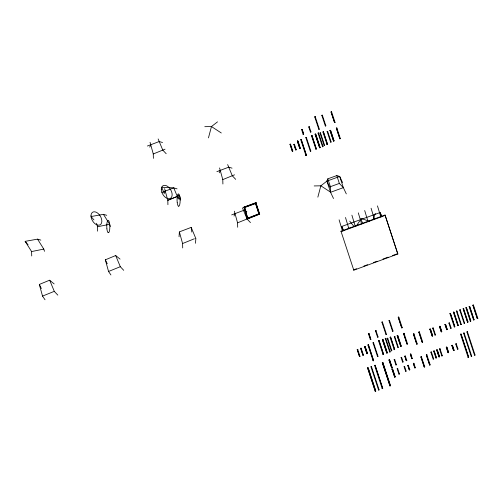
<?xml version="1.0" encoding="UTF-8"?>
<svg xmlns="http://www.w3.org/2000/svg" width="503" height="503" viewBox="0 0 503 503"><rect width="100%" height="100%" fill="white"/><g stroke="black" fill="none" stroke-linecap="round" stroke-linejoin="round"><path stroke-width="0.75" d="M179.043 236.743L179.364 232.04M195.504 243.295L195.83 238.68M208.462 137.879L211.461 126.549L217.516 121.858M317.852 197.138L320.851 185.808L326.906 181.118L339.688 176.446L342.625 182.696M373.151 219.547L375.32 213.36M149.731 147.172L150.73 144.757M165.261 191.083L164.261 193.498L161.721 187.242L173.749 187.871L177.056 188.858M219.239 172.806L220.239 170.391M234.027 216.051L235.027 213.637M333.514 198.534L330.559 192.284L326.893 181.093L327.83 178.829L336.79 175.578L339.688 176.446L343.354 187.644L346.309 193.888M356.363 225.904L359.783 220.836M153.396 158.363L153.264 153.962L165.022 149.196M179.552 195.529L167.795 200.295L167.927 204.696M222.904 184.004L222.779 179.602L234.536 174.83M42.529 296.104L54.286 291.338L49.665 280.171L39.322 284.453L42.529 296.104L45.031 299.763M120.305 266.703L108.547 271.469L105.334 259.818L115.677 255.537L120.305 266.703L123.725 270.318M182.708 247.941L182.583 243.54L194.34 238.768M247.061 218.371L258.963 213.844L259.12 214.284L247.357 219.056L247.061 218.371L247.357 219.056M247.206 218.61L258.963 213.844M259.12 214.284L247.218 218.818L244.005 207.161L255.845 202.671L256.134 203.363L244.144 207.613L255.291 203.388M237.686 227.243L237.561 222.842L249.318 218.076M147.379 146.027L159.218 141.538L162.526 142.525M161.909 192.36L173.749 187.871L178.37 199.031M216.887 171.661L228.727 167.172L232.034 168.159M255.996 202.91L244.005 207.161L244.615 207.161L247.822 218.811L247.218 218.818L247.822 218.811M231.669 214.907L243.509 210.417L246.816 211.405M353.798 270.205L340.971 231.204L385.034 215.014L397.86 254.015L353.798 270.205L353.615 269.834M385.216 215.391L341.153 231.575L340.971 231.204M354.345 269.564L356.552 268.753M363.895 266.056L367.567 264.71M373.44 262.547L377.112 261.202M382.99 259.039L388.127 257.152M392.535 255.537L397.678 253.644L397.86 254.015M314.689 116.841L315.318 116.903L314.689 116.841L318.827 129.365L319.336 129.183L315.205 116.658M321.801 115.275L322.429 115.338L321.801 115.275L325.34 125.989L325.856 125.8L322.31 115.086M331.031 111.924L331.659 111.993L331.031 111.924L334.57 122.638L335.08 122.455L331.54 111.741M308.723 126.907L309.351 126.97L308.723 126.907L310.452 132.082L310.961 131.893L309.232 126.718M303.19 134.358L301.605 129.629L302.114 129.441L303.699 134.169L303.07 134.106L303.699 134.169M302.234 129.692L301.605 129.629M334.451 122.392L335.08 122.455M305.805 137.533L306.44 137.596L305.805 137.533L310.313 151.196L310.829 151.013L306.321 137.35M315.878 149.177L311.37 135.514L311.879 135.332L316.387 148.995L315.758 148.932L316.387 148.995M315.13 134.15L315.758 134.213L320.147 147.631L319.638 147.813L315.13 134.15L319.638 147.813M318.034 133.094L318.663 133.157L318.034 133.094L322.542 146.757L323.058 146.574L318.55 132.911M305.962 155.609L300.712 139.683L301.228 139.501L306.472 155.427L305.843 155.364L306.472 155.427M311.998 135.577L311.37 135.514M315.249 134.402L315.758 134.213M297.33 141.085L297.958 141.148L300.304 148.316L299.788 148.504L297.33 141.085L299.788 148.504M301.341 139.752L300.712 139.683M319.99 133.025L320.618 133.088L319.99 133.025L324.121 145.549L324.636 145.367L320.499 132.836M327.032 144.493L322.895 131.968L323.404 131.786L327.541 144.311L326.912 144.248L327.541 144.311M297.443 141.337L297.958 141.148M290.005 144.248L290.633 144.311L290.005 144.248L292.318 151.214L292.828 151.026L290.514 144.059M323.523 132.031L322.895 131.968M327.095 131.459L327.723 131.522L327.095 131.459L330.641 142.173L331.15 141.984L327.61 131.27M330.006 130.403L330.634 130.466L334.055 140.928L333.546 141.117L330.006 130.403L333.546 141.117M336.325 128.108L336.953 128.171L336.325 128.108L339.865 138.822L340.38 138.633L336.834 127.925M330.119 130.654L330.634 130.466M293.89 144.336L294.519 144.405L293.89 144.336L295.77 149.963L296.28 149.775L294.406 144.154M292.199 150.963L292.828 151.026M295.651 149.712L296.28 149.775M299.675 148.253L300.304 148.316M333.426 140.865L334.055 140.928M339.751 138.57L340.38 138.633M319.518 147.561L320.147 147.631M330.396 186.67L339.355 183.419L343.354 187.644L330.559 192.284L330.396 186.67L327.83 178.829M343.178 230.839L341.744 226.457L380.13 212.53L382.098 216.692M381.871 322.115L382.5 322.184L381.871 322.115L386.008 334.646L386.518 334.457L382.381 321.933M388.982 320.549L389.611 320.612L388.982 320.549L392.522 331.263L393.032 331.081L389.492 320.367M398.206 317.204L398.835 317.267L398.206 317.204L401.752 327.918L402.262 327.73L398.722 317.016M375.433 330.748L376.062 330.817L375.433 330.748L377.577 337.199L378.086 337.01L375.942 330.565M370.371 339.632L368.328 333.508L368.844 333.326L370.881 339.443L370.252 339.38L370.881 339.443M368.957 333.571L368.328 333.508M401.633 327.667L402.262 327.73M454.341 326.994L449.889 313.495L450.399 313.312L454.857 326.812L454.222 326.749L454.857 326.812M457.78 325.749L453.322 312.25L453.838 312.061L458.29 325.56L457.661 325.498L458.29 325.56M456.372 311.143L457.001 311.206L456.372 311.143L460.83 324.642L461.339 324.454L456.887 310.955M459.692 309.936L460.32 309.999L459.692 309.936L464.143 323.442L464.659 323.253L460.201 309.754M463.112 308.697L463.741 308.76L463.112 308.697L467.57 322.197L468.079 322.008L463.628 308.509M470.305 321.203L465.847 307.704L466.363 307.515L470.814 321.015L470.186 320.952L470.814 321.015M473.556 320.021L469.098 306.522L469.613 306.34L474.065 319.839L473.436 319.776L474.065 319.839M472.883 305.151L473.512 305.214L472.883 305.151L477.341 318.651L477.85 318.462L473.398 304.963M450.518 313.558L449.889 313.495M453.958 312.313L453.322 312.25M466.482 307.767L465.847 307.704M469.733 306.585L469.098 306.522M372.987 342.807L373.616 342.876L372.987 342.807L377.495 356.47L378.005 356.287L373.496 342.625M383.053 354.458L378.545 340.789L379.061 340.606L383.569 354.269L382.934 354.206L383.569 354.269M382.311 339.424L382.94 339.487L387.329 352.905L386.813 353.087L382.311 339.424L386.813 353.087M385.216 338.374L385.845 338.437L385.216 338.374L389.724 352.037L390.234 351.849L385.726 338.186M373.144 360.89L367.894 344.964L368.403 344.775L373.654 360.701L373.025 360.638L373.654 360.701M379.174 340.858L378.545 340.789M382.425 339.676L382.94 339.487M368.523 345.027L367.894 344.964M387.165 338.299L387.794 338.362L387.165 338.299L391.303 350.824L391.812 350.641L387.681 338.117M394.207 349.774L390.07 337.243L390.586 337.06L394.723 349.585L394.088 349.522L394.723 349.585M357.18 349.522L357.809 349.585L357.18 349.522L359.5 356.489L360.01 356.306L357.696 349.34M360.632 348.271L361.261 348.334L360.632 348.271L362.946 355.237L363.462 355.055L361.141 348.089M364.656 346.812L365.285 346.875L367.479 353.59L366.97 353.779L364.656 346.812L366.97 353.779M390.705 337.306L390.07 337.243M364.769 347.064L365.285 346.875M394.277 336.733L394.905 336.796L394.277 336.733L397.816 347.447L398.332 347.259L394.786 336.545M397.181 335.677L397.81 335.74L401.237 346.209L400.728 346.391L397.181 335.677L400.728 346.391M403.507 333.382L404.135 333.445L403.507 333.382L407.046 344.096L407.556 343.914L404.016 333.2M397.301 335.929L397.81 335.74M413.397 333.992L414.032 334.055L413.397 333.992L416.761 344.159L417.276 343.977L413.912 333.81M418.817 332.024L419.452 332.087L418.817 332.024L422.18 342.191L422.696 342.009L419.332 331.842M429.87 329.119L430.499 329.182L432.699 335.903L432.19 336.086L429.87 329.119L432.19 336.086M432.662 328.107L433.29 328.17L432.662 328.107L434.982 335.073L435.491 334.891L433.177 327.918M429.99 329.371L430.499 329.182M439.44 326.334L440.068 326.397L441.804 331.703L441.294 331.892L439.44 326.334L441.294 331.892M445.01 324.479L445.639 324.542L447.28 329.553L446.765 329.735L445.01 324.479L446.765 329.735M448.89 323.071L449.519 323.133L448.89 323.071L450.65 328.327L451.16 328.145L449.405 322.888M439.553 326.585L440.068 326.397M445.13 324.731L445.639 324.542M359.381 356.243L360.01 356.306M362.826 354.992L363.462 355.055M366.85 353.527L367.479 353.59M400.608 346.139L401.237 346.209M406.927 343.851L407.556 343.914M446.645 329.49L447.28 329.553M467.45 321.945L468.079 322.008M477.221 318.399L477.85 318.462M441.175 331.64L441.804 331.703M432.071 335.841L432.699 335.903M386.7 352.842L387.329 352.905M416.647 343.907L417.276 343.977M422.067 341.946L422.696 342.009M389.026 359.959L389.655 360.022L392.195 367.768L391.68 367.957L389.026 359.959L391.68 367.957M367.605 367.951L368.234 368.014L375.785 391.076L375.269 391.259L367.605 367.951L375.269 391.259M370.931 366.744L371.56 366.806L370.931 366.744L378.596 390.051L379.105 389.869L371.44 366.555M382.255 388.725L374.584 365.417L375.1 365.228L382.764 388.542L382.135 388.479L382.764 388.542M382.286 362.619L382.915 362.688L390.46 385.744L389.951 385.933L382.286 362.619L389.951 385.933M389.146 360.211L389.655 360.022M468.186 357.539L460.515 334.231L461.031 334.042L468.695 357.356L468.067 357.287L468.695 357.356M463.565 333.124L464.194 333.187L463.565 333.124L471.229 356.432L471.745 356.25L464.08 332.936M466.885 331.917L467.513 331.98L466.885 331.917L474.549 355.231L475.058 355.043L467.394 331.735M367.724 368.196L368.234 368.014M375.219 365.48L374.584 365.417M382.406 362.87L382.915 362.688M461.15 334.294L460.515 334.231M394.132 359.588L394.761 359.651L394.132 359.588L395.918 364.939L396.433 364.75L394.641 359.4M401.067 357.488L401.696 357.551L401.067 357.488L402.607 362.085L403.123 361.902L401.583 357.306M404.777 356.143L405.405 356.206L404.777 356.143L406.317 360.739L406.826 360.557L405.286 355.961M410.297 354.143L410.926 354.206L410.297 354.143L411.838 358.74L412.347 358.551L410.806 353.955M406.198 360.494L406.826 360.557M411.718 358.488L412.347 358.551M430.845 352.106L431.473 352.175L430.845 352.106L433.158 359.079L433.674 358.89L431.354 351.924M435.95 358.061L433.636 351.094L434.146 350.912L436.466 357.878L435.837 357.815L436.466 357.878M436.698 349.981L437.327 350.05L439.528 356.765L439.018 356.954L436.698 349.981L439.018 356.954M439.49 348.969L440.119 349.032L439.49 348.969L441.81 355.942L442.319 355.753L440.006 348.786M434.265 351.157L433.636 351.094M436.818 350.233L437.327 350.05M446.268 347.202L446.897 347.265L448.632 352.572L448.123 352.754L446.268 347.202L448.123 352.754M451.839 345.347L452.467 345.41L454.108 350.415L453.593 350.604L451.839 345.347L453.593 350.604M455.718 343.939L456.347 344.002L455.718 343.939L457.479 349.195L457.988 349.007L456.234 343.75M446.381 347.447L446.897 347.265M420.879 356.853L421.514 356.923L420.879 356.853L424.243 367.02L424.758 366.838L421.395 356.671M426.299 354.892L426.934 354.955L426.299 354.892L429.663 365.052L430.178 364.87L426.814 354.703M451.958 345.592L452.467 345.41M391.56 367.706L392.195 367.768M392.038 369.158L392.667 369.221L395.201 376.967L394.692 377.156L392.038 369.158L394.692 377.156M392.158 369.409L392.667 369.221M397.144 368.787L397.772 368.85L397.144 368.787L398.929 374.138L399.445 373.949L397.653 368.598M404.079 366.693L404.708 366.756L404.079 366.693L405.619 371.289L406.135 371.101L404.594 366.505M407.788 365.348L408.417 365.411L407.788 365.348L409.329 369.944L409.838 369.755L408.298 365.159M413.309 363.342L413.938 363.405L413.309 363.342L414.849 367.938L415.359 367.756L413.818 363.153M453.473 350.352L454.108 350.415M448.003 352.509L448.632 352.572M438.899 356.702L439.528 356.765M409.209 369.692L409.838 369.755M414.73 367.687L415.359 367.756M394.572 376.904L395.201 376.967M424.13 366.775L424.758 366.838M429.549 364.807L430.178 364.87M375.156 391.007L375.785 391.076M389.831 385.682L390.46 385.744M255.945 202.86L255.348 202.885L255.945 202.86L259.693 214.391L259.095 214.416L255.581 203.608M259.095 214.416L259.693 214.391M244.288 207.852L244.005 207.161L244.615 207.161M97.626 231.16L97.494 226.759L109.679 224.281L110.421 226.52M40.856 240.126L37.549 239.139L25.15 241.352L31.595 251.563L43.78 249.086L44.522 251.324M106.755 215.322L103.448 214.335L91.049 216.548L93.96 219.962M348.227 228.261L349.748 228.161M204.796 126.681L211.461 126.549L221.295 132.981M314.186 185.94L320.851 185.808L330.685 192.24M360.67 218.264L369.309 221.295M115.841 255.675L120.06 259.12M49.942 280.479L54.161 283.925M235.7 179.357L232.279 175.748L227.652 164.582M250.481 222.603L247.061 218.987L242.44 207.827M166.191 153.723L162.771 150.108L158.143 138.947M177.301 196.44L180.722 200.056L179.54 195.472L167.795 200.295L164.588 188.644M54.406 291.507L57.826 295.123M25.15 241.365L28.061 244.766M349.742 221.175L354.112 226.595M108.428 271.299L110.93 274.959M103.448 214.335L109.679 224.281M37.549 239.139L43.78 249.086M256.134 203.363L255.845 202.671L259.611 214.24M105.29 259.73L107.265 263.761M39.391 284.535L41.365 288.565M464.659 323.253L464.143 323.442M461.339 324.454L460.83 324.642M475.058 355.043L474.549 355.231M471.745 356.25L471.229 356.432M451.16 328.145L450.65 328.327M457.988 349.007L457.479 349.195M435.491 334.891L434.982 335.073M442.319 355.753L441.81 355.942M325.856 125.8L325.34 125.989M331.15 141.984L330.641 142.173M433.674 358.89L433.158 359.079M319.336 129.183L318.827 129.365M360.934 219.49L362.902 223.653M324.636 145.367L324.121 145.549M323.058 146.574L322.542 146.757M310.961 131.893L310.452 132.082M326.893 181.093L329.849 187.336M310.829 151.013L310.313 151.196M393.032 331.081L392.522 331.263M341.744 226.457L343.712 230.619M398.332 347.259L397.816 347.447M403.123 361.902L402.607 362.085M406.135 371.101L405.619 371.289M386.518 334.457L386.008 334.646M391.812 350.641L391.303 350.824M390.234 351.849L389.724 352.037M396.433 364.75L395.918 364.939M399.445 373.949L398.929 374.138M378.086 337.01L377.577 337.199M378.005 356.287L377.495 356.47M379.105 389.869L378.596 390.051M195.837 238.56L191.209 227.394L179.37 231.883L182.583 243.54M258.819 213.599L258.976 214.045M473.002 305.396L477.341 318.651M469.613 306.34L473.952 319.587M466.363 307.515L470.701 320.769M463.232 308.943L467.57 322.197M453.838 312.061L458.176 325.315M461.031 334.042L468.576 357.105M450.399 313.312L454.737 326.56M445.52 324.297L447.161 329.302M452.348 345.159L453.989 350.17M439.949 326.151L441.684 331.458M446.777 347.013L448.513 352.32M430.386 328.931L432.58 335.652M437.214 349.799L439.408 356.514M434.146 350.912L436.346 357.627M385.034 215.014L397.678 253.644M380.13 212.53L381.324 216.177M418.936 332.276L422.18 342.191M426.418 355.137L429.663 365.052M413.516 334.244L416.761 344.159M420.998 357.105L424.243 367.02M331.144 112.175L334.57 122.638M336.444 128.359L339.865 138.822M398.326 317.45L401.752 327.918M403.62 333.634L407.046 344.096M410.417 354.389L411.838 358.74M413.428 363.594L414.849 367.938M404.896 356.394L406.317 360.739M407.908 365.593L409.329 369.944M330.515 130.214L333.942 140.683M397.697 335.495L401.117 345.957M323.404 131.786L327.422 144.059M390.586 337.06L394.604 349.334M336.79 175.578L339.355 183.419M315.639 133.961L320.034 147.379M382.821 339.242L387.209 352.653M389.542 359.771L392.076 367.517M392.554 368.976L395.088 376.722M311.879 135.332L316.268 148.743M379.061 340.606L383.449 354.018M382.796 362.437L390.347 385.499M302.114 129.441L303.586 133.917M368.844 333.326L370.761 339.198M301.228 139.501L306.358 155.176M368.403 344.775L373.534 360.45M375.1 365.228L382.645 388.291M297.839 140.903L300.184 148.071M365.165 346.624L367.366 353.345M368.121 367.762L375.666 390.825M294.01 144.587L295.77 149.963M360.752 348.522L362.946 355.237M290.118 144.499L292.318 151.214M357.3 349.774L359.5 356.489M255.43 203.036L259.177 214.567M377.476 205.89L380.859 217.082M371.082 208.211L374.458 219.402M364.688 210.537L368.064 221.729M358.287 212.857L361.663 224.049M351.893 215.177L355.269 226.369M345.492 217.503L348.868 228.689M339.097 219.824L342.474 231.015M244.527 207.003L247.74 218.66M244.093 207.318L247.3 218.968M234.348 211.191L237.561 222.842M219.566 167.945L222.779 179.602M150.057 142.311L153.264 153.962M96.538 223.275L97.494 226.759M109.509 223.156L109.453 222.842A6.162 1.534 88.9 0 0 107.78 220.61M109.547 223.338L109.629 223.866M109.629 223.892L109.673 224.212A6.162 1.534 88.9 0 1 108.246 232.688M191.228 227.507L191.838 232.103M177.194 202.294L177.188 202.237A6.162 1.534 88.9 0 1 178.031 194.208M106.9 228.783L106.894 228.739A6.162 1.534 88.9 0 1 107.73 220.672M31.595 251.563L31.727 255.964M108.17 232.65A6.162 1.534 88.9 0 1 107.17 230.468L107.12 230.211A6.162 1.534 88.9 0 1 106.906 228.878M178.552 206.224A6.162 1.534 88.9 0 0 179.973 197.748L179.766 196.44A6.162 1.534 88.9 0 0 178.081 194.152M178.477 206.192A6.162 1.534 88.9 0 1 177.471 204.004L177.421 203.753A6.162 1.534 88.9 0 1 177.207 202.413M91.012 215.8L91.018 216.026A7.319 4.546 59.3 0 0 91.062 216.68L91.169 217.384A7.319 4.546 59.3 0 0 91.571 218.836L91.691 219.151A7.319 4.546 59.3 0 0 97.488 225.061A7.319 4.546 59.3 0 0 101.801 221.817L101.826 221.314A7.319 4.546 59.3 0 0 99.204 214.599A7.319 4.546 59.3 0 0 93.765 211.832L93.627 211.857A7.319 4.546 59.3 0 0 91.043 215.24L91.012 215.8M161.318 189.335L161.318 189.562A7.319 4.546 59.3 0 0 161.362 190.216L161.476 190.92A7.319 4.546 59.3 0 0 161.878 192.379L161.991 192.687A7.319 4.546 59.3 0 0 167.788 198.597A7.319 4.546 59.3 0 0 172.101 195.353L172.133 194.85A7.319 4.546 59.3 0 0 169.505 188.135A7.319 4.546 59.3 0 0 164.066 185.368L163.903 185.4A7.319 4.546 59.3 0 0 161.344 188.776L161.318 189.298"/></g></svg>
